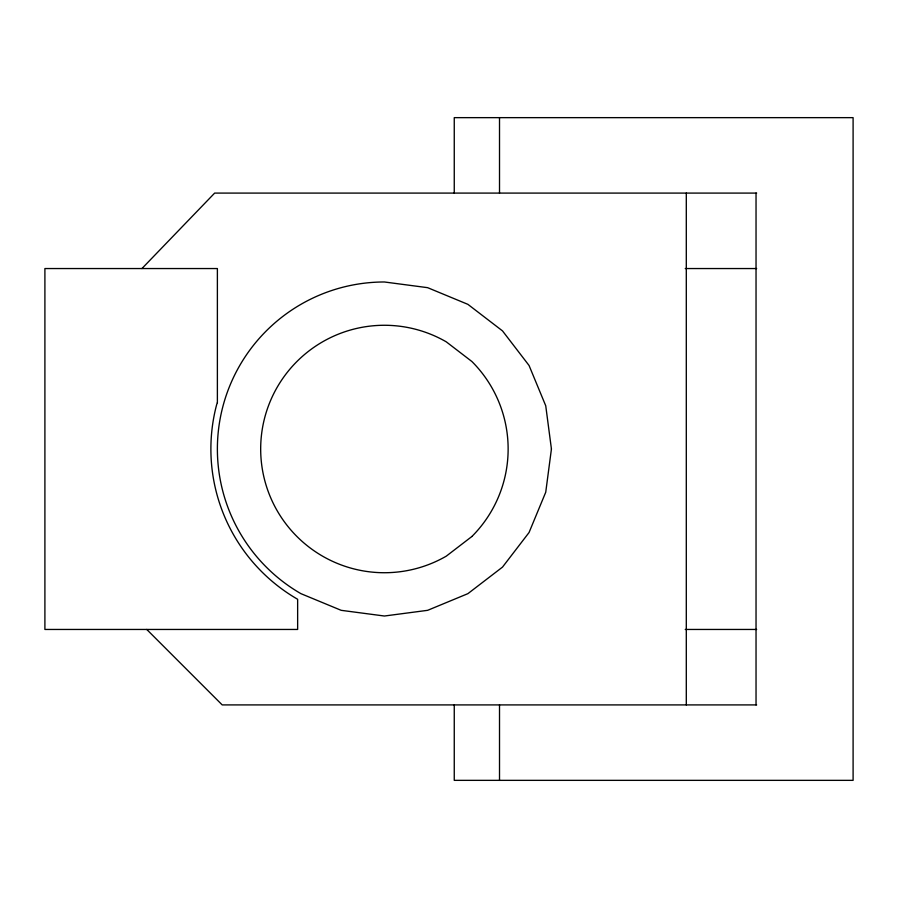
<?xml version="1.0" encoding="UTF-8"?>
<svg xmlns="http://www.w3.org/2000/svg" width="898" height="898" viewBox="0 0 898 898"><rect width="100%" height="100%" fill="white"/><g stroke="black" fill="none" stroke-linecap="round" stroke-linejoin="round"><path stroke-width="1.35" d="M141.94 268.547L214.656 193.092L756.655 193.092M685.253 268.547L756.655 268.547M685.253 629.453L756.655 629.453M756.655 704.908L222.199 704.908L146.756 629.453M756.037 193.092L756.037 704.908M686.297 193.092L686.297 704.908M499.513 117.649L499.513 193.092M499.513 704.908L499.513 780.351M454.253 193.092L454.253 117.649L853.1 117.649L853.1 780.351L454.253 780.351L454.253 704.908M551.428 449L545.737 492.227L529.057 532.514L502.51 567.098L467.914 593.645L427.639 610.326L384.411 616.017L341.184 610.326L300.897 593.645A167.017 167.017 0 0 1 384.411 281.983L427.639 287.674L467.914 304.355L502.51 330.902L529.057 365.486L545.737 405.773L551.428 449M217.383 402.663L216.8 404.089A173.527 173.527 0 0 0 297.642 599.28L297.642 629.453L44.9 629.453L44.9 268.547L217.383 268.547L217.383 402.663M471.899 536.488L446.272 556.154A123.733 123.733 0 0 1 260.678 449A123.733 123.733 0 0 1 446.272 341.846L471.899 361.512A123.733 123.733 0 0 1 471.899 536.488"/></g></svg>
